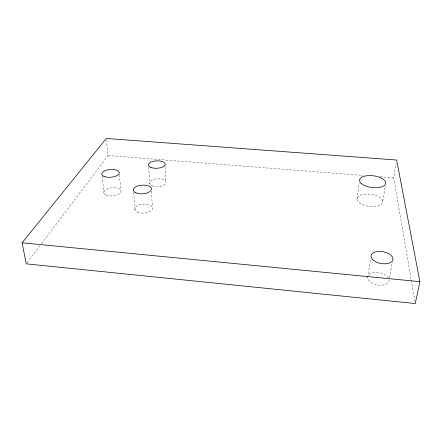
<?xml version="1.0" encoding="UTF-8"?>
<svg xmlns="http://www.w3.org/2000/svg" width="442" height="442" viewBox="0 0 442 442"><rect width="100%" height="100%" fill="white"/><g stroke="black" fill="none" stroke-linecap="round" stroke-linejoin="round"><path stroke-width="0.33" stroke-dasharray="2.21 1.66" d="M357.009 199.138L359.136 183.17M367.733 277.687L370.722 258.476M382.789 201.265L385.22 185.916M414.944 301.51L393.706 177.822L396.104 163.319M389.501 277.791L392.336 261.863M27.072 262.741L41.183 244.056M41.603 243.509L108.03 155.59L106.5 140.512M108.03 155.59L363.418 175.463M379.943 176.75L393.706 177.822M102.108 175.993L103.997 193.27M119.362 174.673L120.826 190.425M133.639 192.303L135.081 210.127M151.413 191.32L152.413 206.989M148.727 167.17L149.821 184.043M165.043 166.601L165.772 181.358M389.148 279.786A10.862 6.177 11.1 0 1 374.617 284.173A10.862 6.177 11.1 0 1 370.993 273.36A10.862 6.177 11.1 0 1 388.584 278.112M359.131 202.591A12.995 6.133 7.6 0 0 381.446 204.281A12.995 6.133 7.6 0 0 369.147 194.071A12.995 6.133 7.6 0 0 359.131 202.591M152.081 185.756A8.282 3.873 -2.9 0 0 165.855 183.358A8.282 3.873 -2.9 0 0 155.529 179.104A8.282 3.873 -2.9 0 0 152.081 185.756M106.091 195.088A8.625 4.055 -5.2 0 0 120.627 192.541A8.625 4.055 -5.2 0 0 110.572 188.049A8.625 4.055 -5.2 0 0 106.091 195.088M137.445 212.121A8.962 4.486 -4.1 0 0 152.407 209.309A8.962 4.486 -4.1 0 0 141.457 204.386A8.962 4.486 -4.1 0 0 137.445 212.121"/><path stroke-width="0.66" d="M419.9 281.67L415.292 303.549L26.238 263.841L22.1 242.802L106.29 138.451L396.651 160.026L419.9 281.67L22.1 242.802M361.683 183.839A13.227 5.906 7.2 0 0 384.407 185.48A13.227 5.906 7.2 0 0 371.81 175.64A13.227 5.906 7.2 0 0 361.683 183.839M372.915 259.863A11.1 6 10.3 0 0 391.866 261.509A11.1 6 10.3 0 0 381.186 251.454A11.1 6 10.3 0 0 372.915 259.863M150.937 167.468A8.426 3.724 -2.6 0 0 164.949 165.17A8.426 3.724 -2.6 0 0 154.457 161.076A8.426 3.724 -2.6 0 0 150.937 167.468M104.085 176.413A8.779 3.906 -4.8 0 0 118.898 173.971A8.779 3.906 -4.8 0 0 108.682 169.64A8.779 3.906 -4.8 0 0 104.085 176.413M135.937 192.856A9.127 4.326 -3.7 0 0 151.186 190.154A9.127 4.326 -3.7 0 0 140.042 185.402A9.127 4.326 -3.7 0 0 135.937 192.856"/></g></svg>
